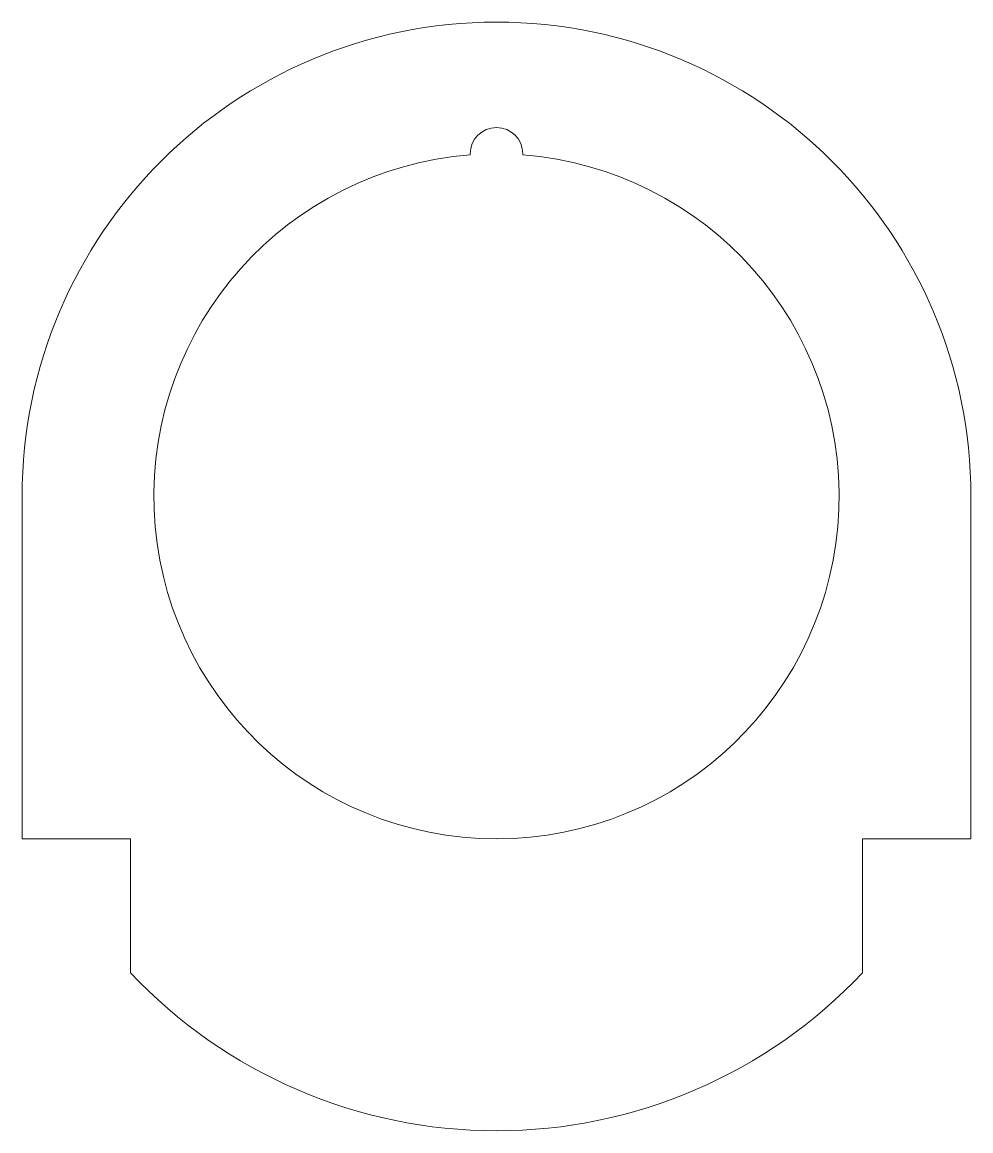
# Model space of a CAD drawing. Header units: millimetres. Extents: x -9 to 9, y -9.5 to 11.5.
import ezdxf

# ---------------------------------------------------------------- set-up
doc = ezdxf.new("R2010")
doc.units = ezdxf.units.MM

msp = doc.modelspace()

# ---------------------------------------------------------------- linework, layer by layer
at = {"color": 7, "linetype": 'Continuous', "lineweight": 15}
for p, q in [((-0.5, 9), (-0.5, 8.981)), ((0.5, 8.981), (0.5, 9)), ((-9, -4), (-9, 2.5)), ((9, 2.5), (9, -4)), ((-6.946, -4), (-9, -4)), ((-6.946, -6.54), (-6.946, -4)), ((9, -4), (6.946, -4)), ((6.946, -4), (6.946, -6.54))]:
    msp.add_line(p, q, dxfattribs=at)
for centre, radius, start, end in [((0, 2.5), 9, 0, 180), ((0, 9), 0.5, 0, 180), ((0, 2.5), 6.5, 94.4117, 85.5883), ((0, 0), 9.54, 223.2777, 316.7223)]:
    msp.add_arc(centre, radius, start, end, dxfattribs=at)

doc.saveas('drawing.dxf')
